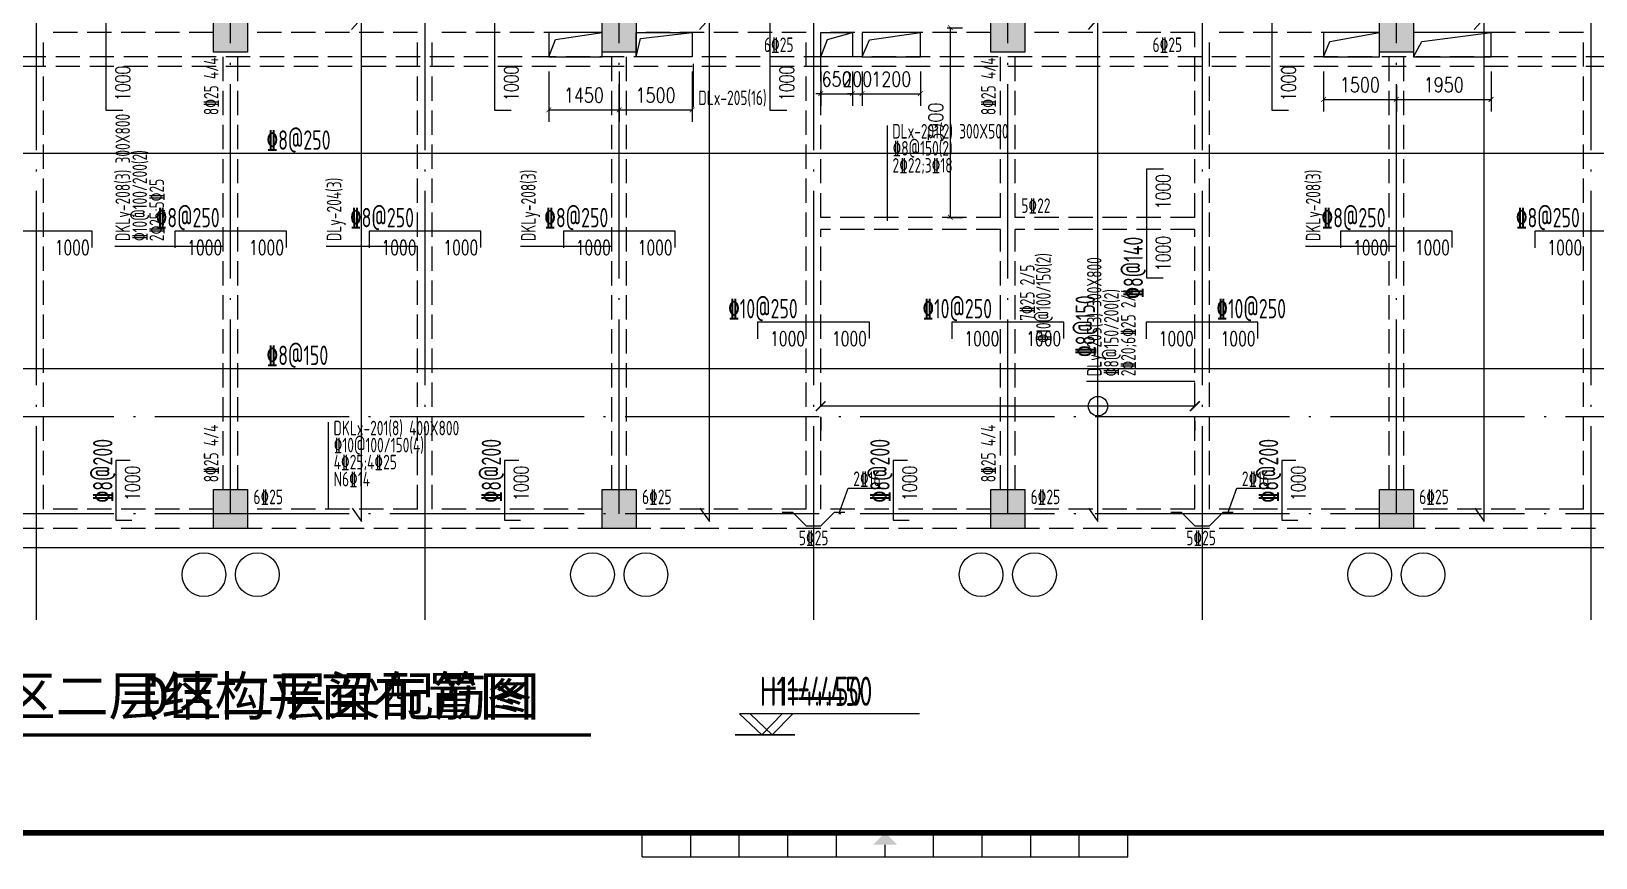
# Model space of a CAD drawing. Header units: millimetres. Extents: x 2998490 to 15040601, y 444546 to 7822218.
# Drawn here: x 14883870 to 14916075, y 7654454 to 7671453 of the extents above; entities that cross this region are included whole.
import ezdxf

# ---------------------------------------------------------------- set-up
doc = ezdxf.new("R2010")
doc.units = ezdxf.units.MM
doc.header["$LTSCALE"] = 2000
doc.linetypes.add('DASH', pattern=[0.35, 0.25, -0.1])
doc.linetypes.add('DOTE', pattern=[2.42, 2, -0.2, 0.02, -0.2])
for name, color, linetype in [('3-AXIS', 3, 'Continuous'), ('3-ban', 84, 'Continuous'), ('3-ban-rein', 1, 'Continuous'), ('3-ban-TEXT', 7, 'Continuous'), ('3-column-DOWN', 232, 'Continuous'), ('3-COLUMN-UP', 2, 'Continuous'), ('3-dote', 43, 'DOTE'), ('3-HATCH', 8, 'Continuous'), ('3-liang-rein-X', 54, 'Continuous'), ('3-liang-rein-Y', 130, 'Continuous'), ('3-liang-R截面-X', 50, 'Continuous'), ('3-liang-R截面-Y', 70, 'Continuous'), ('3-liang-s-1', 44, 'Continuous'), ('3-liang-xu', 120, 'DASH'), ('3-装饰线脚', 7, 'Continuous'), ('图框', 7, 'Continuous')]:
    doc.layers.add(name, color=color, linetype=linetype)
doc.styles.add('DIM_FONT', font='SIMPLEX', dxfattribs={"width": 0.8, "bigfont": 'HZTXT'})
doc.styles.add('TJ1', font='tj-romans1.shx', dxfattribs={"width": 0.8, "bigfont": 'tj-hztxt1.shx'})
doc.styles.add('TSSD_Rein', font='Tssdeng.shx', dxfattribs={"width": 0.7, "bigfont": 'hztxt.shx'})
doc.styles.add('黑体', font='SIMHEI.TTF')
doc.dimstyles.new('DIMN100', dxfattribs={"dimtxt": 300, "dimasz": 100, "dimexe": 250, "dimexo": 300, "dimgap": 150, "dimtad": 1, "dimdec": 0, "dimzin": 0, "dimdsep": 46, "dimtxsty": 'DIM_FONT', "dimblk": 'ARCHTICK', "dimcen": 0.09, "dimclrt": 7, "dimazin": 2, "dimtfac": 1, "dimtdec": 0, "dimtix": 1, "dimtmove": 2, "dimatfit": 3, "dimldrblk": 'ARCHTICK', "dimfxl": 0, "dimtolj": 1, "dimtzin": 0, "dimarcsym": 0})

# ---------------------------------------------------------------- blocks, each defined once
blk = doc.blocks.new('TJAD_TK_A0')
at = {"layer": '图框'}
for p, q in [((1517.5, -436.65), (1517.5, -431.65)), ((1527.5, -436.65), (1527.5, -431.65)), ((1537.5, -436.65), (1537.5, -431.65)), ((1547.5, -436.65), (1547.5, -431.65)), ((1557.5, -436.65), (1557.5, -431.65)), ((1577.5, -436.65), (1577.5, -431.65)), ((1587.5, -436.65), (1587.5, -431.65)), ((1597.5, -436.65), (1597.5, -431.65)), ((1607.5, -436.65), (1607.5, -431.65)), ((1617.5, -436.65), (1617.5, -431.65)), ((1517.5, -436.65), (1617.5, -436.65))]:
    blk.add_line(p, q, dxfattribs=at)
at = {"layer": '图框', "const_width": 1.2}
blk.add_lwpolyline([(2152, -431.7), (2152, 389.3), (998, 389.3), (998, -431.7)], close=True, dxfattribs=at)
at = {"layer": '图框', "const_width": 0.3}
blk.add_lwpolyline([(1567.5, -434.15), (1567.5, -436.65)], dxfattribs=at)
at = {"layer": '图框'}
blk.add_solid([(1570, -434.15), (1565, -434.15), (1567.5, -431.65)], dxfattribs=at)
blk = doc.blocks.new('_ArchTick')
at = {"color": 0, "linetype": 'ByBlock', "const_width": 0.15}
blk.add_lwpolyline([(-0.5, -0.5), (0.5, 0.5)], dxfattribs=at)
blk = doc.blocks.new('*D846')
at = {"layer": '3-ban', "color": 0, "lineweight": -2}
for p, q in [((14907822, 7663742), (14900122, 7663742)), ((14900122, 7663508), (14900122, 7663242)), ((14907822, 7663442), (14907822, 7663242))]:
    blk.add_line(p, q, dxfattribs=at)
at = {"layer": 'Defpoints', "color": 0}
for p in [(14900122, 7664108), (14907822, 7664042), (14900122, 7663742)]:
    blk.add_point(p, dxfattribs=at)
at = {"layer": '3-ban', "color": 0, "lineweight": -2, "xscale": 200, "yscale": 200, "zscale": 200, "rotation": 180}
blk.add_blockref('_ArchTick', (14900122, 7663742), dxfattribs=at)
at = {"layer": '3-ban', "color": 0, "lineweight": -2, "xscale": 200, "yscale": 200, "zscale": 200}
blk.add_blockref('_ArchTick', (14907822, 7663742), dxfattribs=at)
blk = doc.blocks.new('*D1864')
at = {"layer": '3-ban', "color": 0, "lineweight": -2}
for p, q in [((14902721, 7671526), (14903040, 7671526)), ((14902790, 7667626), (14902790, 7671526)), ((14902721, 7667626), (14903040, 7667626))]:
    blk.add_line(p, q, dxfattribs=at)
at = {"layer": 'Defpoints', "color": 0}
for p in [(14902421, 7671526), (14902790, 7671526), (14902421, 7667626)]:
    blk.add_point(p, dxfattribs=at)
at = {"layer": '3-ban', "color": 0, "lineweight": -2, "xscale": 100, "yscale": 100, "zscale": 100}
for p, rotation in [((14902790, 7671526), 90), ((14902790, 7667626), 270)]:
    blk.add_blockref('_ArchTick', p, dxfattribs=dict(at, rotation=rotation))
at = {"layer": '3-ban', "color": 7, "insert": (14902490, 7669576), "char_height": 300, "attachment_point": 5, "rotation": 90, "style": 'DIM_FONT'}
blk.add_mtext('\\A1;3900', dxfattribs=at)
blk = doc.blocks.new('*D1919')
at = {"layer": '3-ban', "color": 0, "lineweight": -2}
for p, q in [((14894522, 7670626), (14894522, 7669588)), ((14895972, 7670626), (14895972, 7669588)), ((14894522, 7669838), (14895972, 7669838))]:
    blk.add_line(p, q, dxfattribs=at)
at = {"layer": 'Defpoints', "color": 0}
for p in [(14894522, 7670926), (14895972, 7670926), (14895972, 7669838)]:
    blk.add_point(p, dxfattribs=at)
at = {"layer": '3-ban', "color": 0, "lineweight": -2, "xscale": 100, "yscale": 100, "zscale": 100, "rotation": 180}
blk.add_blockref('_ArchTick', (14894522, 7669838), dxfattribs=at)
at = {"layer": '3-ban', "color": 0, "lineweight": -2, "xscale": 100, "yscale": 100, "zscale": 100}
blk.add_blockref('_ArchTick', (14895972, 7669838), dxfattribs=at)
at = {"layer": '3-ban', "color": 7, "insert": (14895247, 7670138), "char_height": 300, "attachment_point": 5, "style": 'DIM_FONT'}
blk.add_mtext('\\A1;1450', dxfattribs=at)
blk = doc.blocks.new('*D1920')
at = {"layer": '3-ban', "color": 0, "lineweight": -2}
for p, q in [((14895972, 7670626), (14895972, 7669588)), ((14897472, 7670626), (14897472, 7669588)), ((14895972, 7669838), (14897472, 7669838))]:
    blk.add_line(p, q, dxfattribs=at)
at = {"layer": 'Defpoints', "color": 0}
for p in [(14895972, 7670926), (14897472, 7670926), (14897472, 7669838)]:
    blk.add_point(p, dxfattribs=at)
at = {"layer": '3-ban', "color": 0, "lineweight": -2, "xscale": 100, "yscale": 100, "zscale": 100, "rotation": 180}
blk.add_blockref('_ArchTick', (14895972, 7669838), dxfattribs=at)
at = {"layer": '3-ban', "color": 0, "lineweight": -2, "xscale": 100, "yscale": 100, "zscale": 100}
blk.add_blockref('_ArchTick', (14897472, 7669838), dxfattribs=at)
at = {"layer": '3-ban', "color": 7, "insert": (14896722, 7670138), "char_height": 300, "attachment_point": 5, "style": 'DIM_FONT'}
blk.add_mtext('\\A1;1500', dxfattribs=at)
blk = doc.blocks.new('*D1923')
at = {"layer": '3-ban', "color": 0, "lineweight": -2}
for p, q in [((14900122, 7670626), (14900122, 7669920)), ((14900772, 7670626), (14900772, 7669920)), ((14900122, 7670170), (14900022, 7670170)), ((14900122, 7670170), (14900772, 7670170)), ((14900772, 7670170), (14900872, 7670170))]:
    blk.add_line(p, q, dxfattribs=at)
at = {"layer": 'Defpoints', "color": 0}
for p in [(14900122, 7670926), (14900772, 7670926), (14900772, 7670170)]:
    blk.add_point(p, dxfattribs=at)
at = {"layer": '3-ban', "color": 0, "lineweight": -2, "xscale": 100, "yscale": 100, "zscale": 100}
blk.add_blockref('_ArchTick', (14900122, 7670170), dxfattribs=at)
at = {"layer": '3-ban', "color": 0, "lineweight": -2, "xscale": 100, "yscale": 100, "zscale": 100, "rotation": 180}
blk.add_blockref('_ArchTick', (14900772, 7670170), dxfattribs=at)
at = {"layer": '3-ban', "color": 7, "insert": (14900447, 7670470), "char_height": 300, "attachment_point": 5, "style": 'DIM_FONT'}
blk.add_mtext('\\A1;650', dxfattribs=at)
blk = doc.blocks.new('*D1924')
at = {"layer": '3-ban', "color": 0, "lineweight": -2}
for p, q in [((14900772, 7670626), (14900772, 7669920)), ((14900972, 7670626), (14900972, 7669920)), ((14900772, 7670170), (14900672, 7670170)), ((14900772, 7670170), (14900972, 7670170)), ((14900972, 7670170), (14901072, 7670170))]:
    blk.add_line(p, q, dxfattribs=at)
at = {"layer": 'Defpoints', "color": 0}
for p in [(14900772, 7670926), (14900972, 7670926), (14900972, 7670170)]:
    blk.add_point(p, dxfattribs=at)
at = {"layer": '3-ban', "color": 0, "lineweight": -2, "xscale": 100, "yscale": 100, "zscale": 100}
blk.add_blockref('_ArchTick', (14900772, 7670170), dxfattribs=at)
at = {"layer": '3-ban', "color": 0, "lineweight": -2, "xscale": 100, "yscale": 100, "zscale": 100, "rotation": 180}
blk.add_blockref('_ArchTick', (14900972, 7670170), dxfattribs=at)
at = {"layer": '3-ban', "color": 7, "insert": (14900872, 7670470), "char_height": 300, "attachment_point": 5, "style": 'DIM_FONT'}
blk.add_mtext('\\A1;200', dxfattribs=at)
blk = doc.blocks.new('*D1925')
at = {"layer": '3-ban', "color": 0, "lineweight": -2}
for p, q in [((14900972, 7670626), (14900972, 7669920)), ((14902172, 7670626), (14902172, 7669920)), ((14900972, 7670170), (14902172, 7670170))]:
    blk.add_line(p, q, dxfattribs=at)
at = {"layer": 'Defpoints', "color": 0}
for p in [(14900972, 7670926), (14902172, 7670926), (14902172, 7670170)]:
    blk.add_point(p, dxfattribs=at)
at = {"layer": '3-ban', "color": 0, "lineweight": -2, "xscale": 100, "yscale": 100, "zscale": 100, "rotation": 180}
blk.add_blockref('_ArchTick', (14900972, 7670170), dxfattribs=at)
at = {"layer": '3-ban', "color": 0, "lineweight": -2, "xscale": 100, "yscale": 100, "zscale": 100}
blk.add_blockref('_ArchTick', (14902172, 7670170), dxfattribs=at)
at = {"layer": '3-ban', "color": 7, "insert": (14901572, 7670470), "char_height": 300, "attachment_point": 5, "style": 'DIM_FONT'}
blk.add_mtext('\\A1;1200', dxfattribs=at)
blk = doc.blocks.new('*D1928')
at = {"layer": '3-ban', "color": 0, "lineweight": -2}
for p, q in [((14910472, 7670626), (14910472, 7669803)), ((14911972, 7670348), (14911972, 7669803)), ((14910472, 7670053), (14911972, 7670053))]:
    blk.add_line(p, q, dxfattribs=at)
at = {"layer": 'Defpoints', "color": 0}
for p in [(14910472, 7670926), (14911972, 7670648), (14911972, 7670053)]:
    blk.add_point(p, dxfattribs=at)
at = {"layer": '3-ban', "color": 0, "lineweight": -2, "xscale": 100, "yscale": 100, "zscale": 100, "rotation": 180}
blk.add_blockref('_ArchTick', (14910472, 7670053), dxfattribs=at)
at = {"layer": '3-ban', "color": 0, "lineweight": -2, "xscale": 100, "yscale": 100, "zscale": 100}
blk.add_blockref('_ArchTick', (14911972, 7670053), dxfattribs=at)
at = {"layer": '3-ban', "color": 7, "insert": (14911222, 7670353), "char_height": 300, "attachment_point": 5, "style": 'DIM_FONT'}
blk.add_mtext('\\A1;1500', dxfattribs=at)
blk = doc.blocks.new('*D1929')
at = {"layer": '3-ban', "color": 0, "lineweight": -2}
for p, q in [((14911972, 7670348), (14911972, 7669803)), ((14913922, 7670626), (14913922, 7669803)), ((14911972, 7670053), (14913922, 7670053))]:
    blk.add_line(p, q, dxfattribs=at)
at = {"layer": 'Defpoints', "color": 0}
for p in [(14913922, 7670926), (14911972, 7670648), (14913922, 7670053)]:
    blk.add_point(p, dxfattribs=at)
at = {"layer": '3-ban', "color": 0, "lineweight": -2, "xscale": 100, "yscale": 100, "zscale": 100, "rotation": 180}
blk.add_blockref('_ArchTick', (14911972, 7670053), dxfattribs=at)
at = {"layer": '3-ban', "color": 0, "lineweight": -2, "xscale": 100, "yscale": 100, "zscale": 100}
blk.add_blockref('_ArchTick', (14913922, 7670053), dxfattribs=at)
at = {"layer": '3-ban', "color": 7, "insert": (14912947, 7670353), "char_height": 300, "attachment_point": 5, "style": 'DIM_FONT'}
blk.add_mtext('\\A1;1950', dxfattribs=at)

msp = doc.modelspace()

# ---------------------------------------------------------------- hatches: boundary and pattern name
at = {"layer": '3-HATCH'}
for points in [[(14888322.2, 7671026), (14887622.2, 7671026), (14887622.2, 7671826), (14888322.2, 7671826)], [(14896322.2, 7671026), (14895622.2, 7671026), (14895622.2, 7671826), (14896322.2, 7671826)], [(14904322.2, 7671026), (14903622.2, 7671026), (14903622.2, 7671826), (14904322.2, 7671826)], [(14912322.2, 7671026), (14911622.2, 7671026), (14911622.2, 7671826), (14912322.2, 7671826)], [(14888322.2, 7661226), (14887622.2, 7661226), (14887622.2, 7662026), (14888322.2, 7662026)], [(14896322.2, 7661226), (14895622.2, 7661226), (14895622.2, 7662026), (14896322.2, 7662026)], [(14904322.2, 7661226), (14903622.2, 7661226), (14903622.2, 7662026), (14904322.2, 7662026)], [(14912322.2, 7661226), (14911622.2, 7661226), (14911622.2, 7662026), (14912322.2, 7662026)]]:
    msp.add_hatch(color=256, dxfattribs=at).paths.add_polyline_path(points)

# ---------------------------------------------------------------- linework, layer by layer
at = {"layer": '3-AXIS', "color": 15, "linetype": 'DOTE'}
for p, q in [((14887972.2, 7661526), (14887972.2, 7690180.9)), ((14895972.2, 7661526), (14895972.2, 7690180.9)), ((14903972.2, 7661526), (14903972.2, 7690180.9)), ((14911972.2, 7661526), (14911972.2, 7690180.9)), ((14933972.2, 7663526), (14854749, 7663526)), ((14933972.2, 7661526), (14854749, 7661526))]:
    msp.add_line(p, q, dxfattribs=at)
at = {"layer": '3-ban'}
msp.add_lwpolyline([(14902153.9, 7657410.4), (14898666.9, 7657410.4), (14899122.6, 7656979.1), (14898577.6, 7656979.1), (14899586.3, 7656979.1), (14899122.6, 7656979.1), (14899546.5, 7657410.4)], dxfattribs=at)
at = {"layer": '3-ban', "const_width": 70}
msp.add_lwpolyline([(14882503.2, 7656979.1), (14895395.2, 7656979.1)], dxfattribs=at)
at = {"layer": '3-ban'}
msp.add_circle((14905828, 7663741.7), 200, dxfattribs=at)
at = {"layer": '3-ban-rein'}
for points in [[(14885750.8, 7669826), (14885412.9, 7669826), (14885412.9, 7672826), (14885758.9, 7672826)], [(14893750.8, 7669826), (14893412.9, 7669826), (14893412.9, 7672826), (14893758.9, 7672826)], [(14899420.4, 7669826), (14899082.5, 7669826), (14899082.5, 7672826), (14899428.5, 7672826)], [(14909750.8, 7669826), (14909412.9, 7669826), (14909412.9, 7672826), (14909758.9, 7672826)], [(14890473.5, 7661642.1), (14890666.9, 7661368.5), (14890666.9, 7671716.3), (14890463.8, 7671487)], [(14897634.5, 7661642.1), (14897828, 7661368.5), (14897828, 7671716.3), (14897624.9, 7671487)], [(14905634.5, 7661642.1), (14905828, 7661368.5), (14905828, 7671716.3), (14905624.9, 7671487)], [(14913584.5, 7661642.1), (14913778, 7661368.5), (14913778, 7671716.3), (14913574.9, 7671487)], [(14920116.1, 7668601.5), (14920116.1, 7668939.4), (14857525, 7668939.4), (14857525, 7668593.4)], [(14907169.7, 7666376), (14906831.7, 7666376), (14906831.7, 7668626), (14907177.7, 7668626)], [(14885122.3, 7667005.4), (14885122.3, 7667343.3), (14882822.3, 7667343.3), (14882822.3, 7666997.3)], [(14889122.3, 7667005.4), (14889122.3, 7667343.3), (14886822.3, 7667343.3), (14886822.3, 7666997.3)], [(14893122.3, 7667005.4), (14893122.3, 7667343.3), (14890822.3, 7667343.3), (14890822.3, 7666997.3)], [(14897122.3, 7667005.4), (14897122.3, 7667343.3), (14894822.3, 7667343.3), (14894822.3, 7666997.3)], [(14913122.3, 7667005.4), (14913122.3, 7667343.3), (14910822.3, 7667343.3), (14910822.3, 7666997.3)], [(14917122.3, 7667005.4), (14917122.3, 7667343.3), (14914822.3, 7667343.3), (14914822.3, 7666997.3)], [(14901122.3, 7665132.8), (14901122.3, 7665470.7), (14898822.3, 7665470.7), (14898822.3, 7665124.7)], [(14905122.3, 7665132.8), (14905122.3, 7665470.7), (14902822.3, 7665470.7), (14902822.3, 7665124.7)], [(14909122.3, 7665132.8), (14909122.3, 7665470.7), (14906822.3, 7665470.7), (14906822.3, 7665124.7)], [(14919910.3, 7664704.8), (14920184, 7664511.4), (14857522.9, 7664511.4), (14857752.2, 7664714.5)], [(14885904.8, 7662626), (14885612.8, 7662626), (14885612.8, 7661400), (14885942.1, 7661400)], [(14893904.8, 7662626), (14893612.8, 7662626), (14893612.8, 7661400), (14893942.1, 7661400)], [(14901904.8, 7662626), (14901612.8, 7662626), (14901612.8, 7661400), (14901942.1, 7661400)], [(14909904.8, 7662626), (14909612.8, 7662626), (14909612.8, 7661400), (14909942.1, 7661400)]]:
    msp.add_lwpolyline(points, dxfattribs=at)
at = {"layer": '3-column-DOWN'}
for points in [[(14888322.2, 7671026), (14887622.2, 7671026), (14887622.2, 7671826), (14888322.2, 7671826)], [(14896322.2, 7671026), (14895622.2, 7671026), (14895622.2, 7671826), (14896322.2, 7671826)], [(14904322.2, 7671026), (14903622.2, 7671026), (14903622.2, 7671826), (14904322.2, 7671826)], [(14912322.2, 7671026), (14911622.2, 7671026), (14911622.2, 7671826), (14912322.2, 7671826)], [(14888322.2, 7661226), (14887622.2, 7661226), (14887622.2, 7662026), (14888322.2, 7662026)], [(14896322.2, 7661226), (14895622.2, 7661226), (14895622.2, 7662026), (14896322.2, 7662026)], [(14904322.2, 7661226), (14903622.2, 7661226), (14903622.2, 7662026), (14904322.2, 7662026)], [(14912322.2, 7661226), (14911622.2, 7661226), (14911622.2, 7662026), (14912322.2, 7662026)]]:
    msp.add_lwpolyline(points, close=True, dxfattribs=at)
at = {"layer": '3-COLUMN-UP'}
for points in [[(14888322.2, 7671026), (14887622.2, 7671026), (14887622.2, 7671826), (14888322.2, 7671826)], [(14896322.2, 7671026), (14895622.2, 7671026), (14895622.2, 7671826), (14896322.2, 7671826)], [(14904322.2, 7671026), (14903622.2, 7671026), (14903622.2, 7671826), (14904322.2, 7671826)], [(14912322.2, 7671026), (14911622.2, 7671026), (14911622.2, 7671826), (14912322.2, 7671826)], [(14888322.2, 7661226), (14887622.2, 7661226), (14887622.2, 7662026), (14888322.2, 7662026)], [(14896322.2, 7661226), (14895622.2, 7661226), (14895622.2, 7662026), (14896322.2, 7662026)], [(14904322.2, 7661226), (14903622.2, 7661226), (14903622.2, 7662026), (14904322.2, 7662026)], [(14912322.2, 7661226), (14911622.2, 7661226), (14911622.2, 7662026), (14912322.2, 7662026)]]:
    msp.add_lwpolyline(points, close=True, dxfattribs=at)
at = {"layer": '3-dote'}
for p, q in [((14883972.2, 7687531.2), (14883972.2, 7659349.6)), ((14891972.2, 7687531.2), (14891972.2, 7659349.6)), ((14899972.2, 7687531.2), (14899972.2, 7659349.6)), ((14907972.2, 7687531.2), (14907972.2, 7659349.6)), ((14915972.2, 7687531.2), (14915972.2, 7659349.6))]:
    msp.add_line(p, q, dxfattribs=at)
at = {"layer": '3-liang-rein-X'}
for p, q in [((14900509.9, 7661561.9), (14900687.2, 7662053.8)), ((14900687.2, 7662053.8), (14901432.4, 7662053.8)), ((14908509.9, 7661561.9), (14908687.2, 7662053.8)), ((14908687.2, 7662053.8), (14909432.4, 7662053.8))]:
    msp.add_line(p, q, dxfattribs=at)
at = {"layer": '3-liang-rein-X', "color": 1}
for points in [[(14899330.2, 7661562.7), (14899540.1, 7661562.7), (14899822.9, 7661279.9), (14900122.9, 7661279.9), (14900405, 7661561.9), (14900614.9, 7661561.9)], [(14907330.2, 7661562.7), (14907540.1, 7661562.7), (14907822.9, 7661279.9), (14908122.9, 7661279.9), (14908405, 7661561.9), (14908614.9, 7661561.9)]]:
    msp.add_lwpolyline(points, dxfattribs=at)
at = {"layer": '3-liang-R截面-X'}
for p, q in [((14897494.6, 7670783.1), (14897494.6, 7669894.5)), ((14901485.4, 7669514.5), (14901485.4, 7667553.6)), ((14889982, 7663409.5), (14889982, 7661626))]:
    msp.add_line(p, q, dxfattribs=at)
msp.add_lwpolyline([(14901937.7, 7657410.4), (14898450.7, 7657410.4), (14898906.4, 7656979.1), (14898361.4, 7656979.1), (14899370.1, 7656979.1), (14898906.4, 7656979.1), (14899330.3, 7657410.4)], dxfattribs=at)
at = {"layer": '3-liang-R截面-X', "const_width": 70}
msp.add_lwpolyline([(14885705.9, 7656979.1), (14895081.6, 7656979.1)], dxfattribs=at)
at = {"layer": '3-liang-R截面-Y'}
for p, q in [((14885592.3, 7667032.1), (14887822.2, 7667032.1)), ((14889942.3, 7667032.1), (14891822.2, 7667032.1)), ((14893942.3, 7667032.1), (14895822.2, 7667032.1)), ((14910097.6, 7667032.1), (14911977.5, 7667032.1)), ((14905592.3, 7664253.5), (14907822.2, 7664253.5))]:
    msp.add_line(p, q, dxfattribs=at)
at = {"layer": '3-liang-s-1'}
for points in [[(14894522.2, 7670926), (14895622.2, 7670926), (14895622.2, 7671426), (14894522.2, 7671426)], [(14896322.2, 7671426), (14897472.2, 7671426), (14897472.2, 7670926), (14896322.2, 7670926)], [(14900772.2, 7670926), (14900122.2, 7670926), (14900122.2, 7671426), (14900772.2, 7671426)], [(14900972.2, 7670926), (14902172.2, 7670926), (14902172.2, 7671426), (14900972.2, 7671426)], [(14910472.2, 7670926), (14911622.2, 7670926), (14911622.2, 7671426), (14910472.2, 7671426)], [(14912322.2, 7670926), (14913922.2, 7670926), (14913922.2, 7671426), (14912322.2, 7671426)]]:
    msp.add_lwpolyline(points, close=True, dxfattribs=at)
for points in [[(14894522.2, 7670926), (14894659.5, 7671285), (14895622.2, 7671426)], [(14896322.2, 7670926), (14896413.9, 7671308.4), (14897472.2, 7671426)], [(14900122.2, 7670926), (14900260.1, 7671284.9), (14900772.2, 7671426)], [(14900972.2, 7670926), (14901124.2, 7671278.6), (14902172.2, 7671426)], [(14910472.2, 7670926), (14910604.4, 7671246.5), (14911622.2, 7671426)], [(14912322.2, 7670926), (14912492, 7671243.8), (14913922.2, 7671426)], [(14930672.2, 7662826), (14920672.2, 7662826), (14920672.2, 7660826), (14857422.2, 7660826), (14857422.2, 7661226)]]:
    msp.add_lwpolyline(points, dxfattribs=at)
at = {"layer": '3-liang-xu'}
for p, q in [((14884122.2, 7661626), (14884122.2, 7671426)), ((14887622.2, 7671426), (14884122.2, 7671426)), ((14891822.2, 7671426), (14888322.2, 7671426)), ((14891822.2, 7661626), (14891822.2, 7671426)), ((14892122.2, 7661626), (14892122.2, 7671426)), ((14895622.2, 7671426), (14892122.2, 7671426)), ((14899822.2, 7671426), (14896322.2, 7671426)), ((14899822.2, 7661626), (14899822.2, 7671426)), ((14900122.2, 7667626), (14900122.2, 7671426)), ((14903622.2, 7671426), (14900122.2, 7671426)), ((14907822.2, 7671426), (14904322.2, 7671426)), ((14907822.2, 7667626), (14907822.2, 7671426)), ((14908122.2, 7661626), (14908122.2, 7671426)), ((14911622.2, 7671426), (14908122.2, 7671426)), ((14915822.2, 7671426), (14912322.2, 7671426)), ((14915822.2, 7661626), (14915822.2, 7671426)), ((14887822.2, 7662026), (14887822.2, 7671026)), ((14888122.2, 7662026), (14888122.2, 7671026)), ((14895822.2, 7662026), (14895822.2, 7671026)), ((14896122.2, 7662026), (14896122.2, 7671026)), ((14903822.2, 7667626), (14903822.2, 7671026)), ((14904122.2, 7667626), (14904122.2, 7671026)), ((14911822.2, 7662026), (14911822.2, 7671026)), ((14912122.2, 7662026), (14912122.2, 7671026)), ((14919872.1, 7670926), (14857722.1, 7670926)), ((14919872.1, 7670726), (14857722.1, 7670726)), ((14903822.2, 7667626), (14900122.2, 7667626)), ((14907822.2, 7667626), (14904122.2, 7667626)), ((14900122.2, 7661626), (14900122.2, 7667376)), ((14903822.2, 7667376), (14900122.2, 7667376)), ((14903822.2, 7662026), (14903822.2, 7667376)), ((14904122.2, 7662026), (14904122.2, 7667376)), ((14907822.2, 7667376), (14904122.2, 7667376)), ((14907822.2, 7661626), (14907822.2, 7667376)), ((14887622.2, 7661626), (14884122.2, 7661626)), ((14891822.2, 7661626), (14888322.2, 7661626)), ((14895622.2, 7661626), (14892122.2, 7661626)), ((14899822.2, 7661626), (14896322.2, 7661626)), ((14903622.2, 7661626), (14900122.2, 7661626)), ((14907822.2, 7661626), (14904322.2, 7661626)), ((14911622.2, 7661626), (14908122.2, 7661626)), ((14915822.2, 7661626), (14912322.2, 7661626)), ((14887622.2, 7661226), (14880322.2, 7661226)), ((14895622.2, 7661226), (14888322.2, 7661226)), ((14903622.2, 7661226), (14896322.2, 7661226)), ((14911622.2, 7661226), (14904322.2, 7661226)), ((14919572.2, 7661226), (14912322.2, 7661226))]:
    msp.add_line(p, q, dxfattribs=at)
at = {"layer": '3-装饰线脚'}
for centre in [(14887422.2, 7660276), (14888522.2, 7660276), (14895422.2, 7660276), (14896522.2, 7660276), (14903422.2, 7660276), (14904522.2, 7660276), (14911422.2, 7660276), (14912522.2, 7660276)]:
    msp.add_circle(centre, 450, dxfattribs=at)

# ---------------------------------------------------------------- block references
at = {"layer": '图框', "xscale": 100, "yscale": 100, "zscale": 100}
msp.add_blockref('TJAD_TK_A0', (14744694.6, 7698133.9), dxfattribs=at)

# ---------------------------------------------------------------- texts
at = {"layer": '3-ban', "style": 'TSSD_Rein', "width": 0.7}
for s, rotation, p in [('%%1328@250', 0.00581, (14888711.9, 7669016.4, -5065)), ('%%1328@250', 0.00581, (14886429.8, 7667420.2, -5065)), ('%%1328@250', 0.00581, (14890429.8, 7667420.2, -5065)), ('%%1328@250', 0.00581, (14894429.8, 7667420.2, -5065)), ('%%1328@250', 0.00581, (14910429.8, 7667420.2, -5065)), ('%%1328@250', 0.00581, (14914429.8, 7667420.2, -5065)), ('%%1328@140', 89.99419, (14906754.7, 7665951.9, -5065)), ('%%13210@250', 0.00581, (14898214.4, 7665547.6, -5065)), ('%%13210@250', 0.00581, (14902214.4, 7665547.6, -5065)), ('%%1328@150', 89.99419, (14905766.1, 7664753.4, -5065)), ('%%13210@250', 0.00581, (14908265.8, 7665547.6, -5065)), ('%%1328@150', 0.00581, (14888712.5, 7664588.3, -5065)), ('%%1328@200', 90.00581, (14885540.6, 7661762, -5065)), ('%%1328@200', 90.00581, (14893540.6, 7661762, -5065)), ('%%1328@200', 90.00581, (14901540.6, 7661762, -5065)), ('%%1328@200', 90.00581, (14909540.6, 7661762, -5065))]:
    msp.add_text(s, height=400, rotation=rotation, dxfattribs=at).set_placement(p)
at = {"layer": '3-ban', "style": '黑体'}
msp.add_text('D区二层结构平面布置图', height=800, dxfattribs=at).set_placement((14882734.5, 7657379.1))
at = {"layer": '3-ban', "style": 'TSSD_Rein', "width": 0.7}
msp.add_text('H1=4.450', height=600, dxfattribs=at).set_placement((14899082.1, 7657577.6))
at = {"layer": '3-ban-TEXT', "style": 'TJ1', "width": 0.7}
for p in [(14885902.7, 7670022.9), (14893902.7, 7670022.9), (14899572.3, 7670022.9), (14909902.7, 7670022.9), (14907321.6, 7667795.9), (14907321.6, 7666522.9), (14886102.7, 7661795.9), (14894102.7, 7661795.9), (14902102.7, 7661795.9), (14910102.7, 7661795.9)]:
    msp.add_text('1000', height=300, rotation=90, dxfattribs=at).set_placement(p)
for p in [(14884351.9, 7666853.4), (14887078.9, 7666853.4), (14888351.9, 7666853.4), (14891078.9, 7666853.4), (14892351.9, 7666853.4), (14895078.9, 7666853.4), (14896351.9, 7666853.4), (14911078.9, 7666853.4), (14912351.9, 7666853.4), (14915078.9, 7666853.4), (14899078.9, 7664980.8), (14900351.9, 7664980.8), (14903078.9, 7664980.8), (14904351.9, 7664980.8), (14907078.9, 7664980.8), (14908351.9, 7664980.8)]:
    msp.add_text('1000', height=300, dxfattribs=at).set_placement(p)
at = {"layer": '3-liang-rein-X', "style": 'TSSD_Rein', "width": 0.7}
for s, p in [('6%%13225', (14898952.3, 7671026)), ('6%%13225', (14906952.3, 7671026)), ('%%1328@150(2)', (14901598.3, 7668896.8)), ('2%%13222;3%%13218', (14901598.3, 7668546.8)), ('5%%13222', (14904250.8, 7667716.8)), ('%%13210@100/150(4)', (14890094.9, 7662791.8)), ('4%%13225;4%%13225', (14890094.9, 7662441.8)), ('N6%%13214', (14890094.9, 7662091.8)), ('2%%13216', (14900791.4, 7662099.4)), ('2%%13216', (14908791.4, 7662099.4)), ('6%%13225', (14888442.2, 7661726)), ('6%%13225', (14896442.2, 7661726)), ('6%%13225', (14904442.2, 7661726)), ('6%%13225', (14912442.2, 7661726)), ('5%%13225', (14899670.8, 7660881.2)), ('5%%13225', (14907647, 7660881.2))]:
    msp.add_text(s, height=300, dxfattribs=at).set_placement(p)
at = {"layer": '3-liang-rein-Y', "style": 'TSSD_Rein', "width": 0.7}
for s, p in [('8%%13225 4/4', (14887722.2, 7669728.5)), ('8%%13225 4/4', (14903722.2, 7669728.5)), ('%%13210@100/200(2)', (14886251.9, 7667136.3)), ('2%%13225;5%%13225', (14886601.9, 7667136.3)), ('%%13210@100/150(2)', (14904854.7, 7665046.9)), ('7%%13225 2/5', (14904522.2, 7665497.3)), ('2%%13220;6%%13225 2/4', (14906601.9, 7664357.7)), ('%%1328@150/200(2)', (14906251.9, 7664357.7)), ('8%%13225 4/4', (14887721, 7662176.5)), ('8%%13225 4/4', (14903721, 7662176.5))]:
    msp.add_text(s, height=300, rotation=90, dxfattribs=at).set_placement(p)
at = {"layer": '3-liang-R截面-X', "style": 'TSSD_Rein', "width": 0.7}
for s, height, p in [('DLx-205(16)', 300, (14897602.6, 7669935.1)), ('DLx-201(2) 300X500', 300, (14901593.5, 7669246.8)), ('DKLx-201(8) 400X800', 300, (14890090, 7663141.8)), ('H1=4.450', 600, (14898865.9, 7657577.6))]:
    msp.add_text(s, height=height, dxfattribs=at).set_placement(p)
at = {"layer": '3-liang-R截面-X', "style": '黑体'}
msp.add_text('D区二层梁配筋图', height=800, dxfattribs=at).set_placement((14886151, 7657379.1))
at = {"layer": '3-liang-R截面-Y', "style": 'TSSD_Rein', "width": 0.7}
for s, p in [('DKLy-208(3) 300X800', (14885901.9, 7667136.3)), ('DLy-204(3)', (14890251.9, 7667136.3)), ('DKLy-208(3)', (14894251.9, 7667136.3)), ('DKLy-208(3)', (14910407.2, 7667136.3)), ('DLy-205(3) 300X800', (14905901.9, 7664357.7))]:
    msp.add_text(s, height=300, rotation=90, dxfattribs=at).set_placement(p)

# ---------------------------------------------------------------- dimensions: what is measured, and where the dimension line sits
at = {"layer": '3-ban'}
dim = msp.add_linear_dim(base=(14902790.5, 7671526), p1=(14902420.8, 7667626), p2=(14902420.8, 7671526), angle=90, dimstyle='DIMN100', dxfattribs=at)
dim.commit()
dim.dimension.update_dxf_attribs({"geometry": '*D1864', "text_midpoint": (14902490.5, 7669576)})
for base, p1, p2, picture, middle in [((14895972.2, 7669837.5), (14894522.2, 7670926), (14895972.2, 7670926), '*D1919', (14895247.2, 7670137.5)), ((14897472.2, 7669837.5), (14895972.2, 7670926), (14897472.2, 7670926), '*D1920', (14896722.2, 7670137.5)), ((14900772.2, 7670170.2), (14900122.2, 7670926), (14900772.2, 7670926), '*D1923', (14900447.2, 7670470.2)), ((14900972.2, 7670170.2), (14900772.2, 7670926), (14900972.2, 7670926), '*D1924', (14900872.2, 7670470.2)), ((14902172.2, 7670170.2), (14900972.2, 7670926), (14902172.2, 7670926), '*D1925', (14901572.2, 7670470.2)), ((14911972.2, 7670053.4), (14910472.2, 7670926), (14911972.2, 7670648.1), '*D1928', (14911222.2, 7670353.4)), ((14913922.2, 7670053.4), (14911972.2, 7670648.1), (14913922.2, 7670926), '*D1929', (14912947.2, 7670353.4))]:
    dim = msp.add_linear_dim(base=base, p1=p1, p2=p2, dimstyle='DIMN100', dxfattribs=at)
    dim.commit()
    dim.dimension.update_dxf_attribs({"geometry": picture, "text_midpoint": middle})
dim = msp.add_linear_dim(base=(14900122.3, 7663741.7), p1=(14907822.3, 7664041.8), p2=(14900122.3, 7664108.4), angle=180, text=' ', dimstyle='DIMN100', override={"dimscale": 2}, dxfattribs=at)
dim.commit()
dim.dimension.update_dxf_attribs({"geometry": '*D846', "text_midpoint": (14903972.3, 7663741.7)})

doc.saveas('drawing.dxf')
